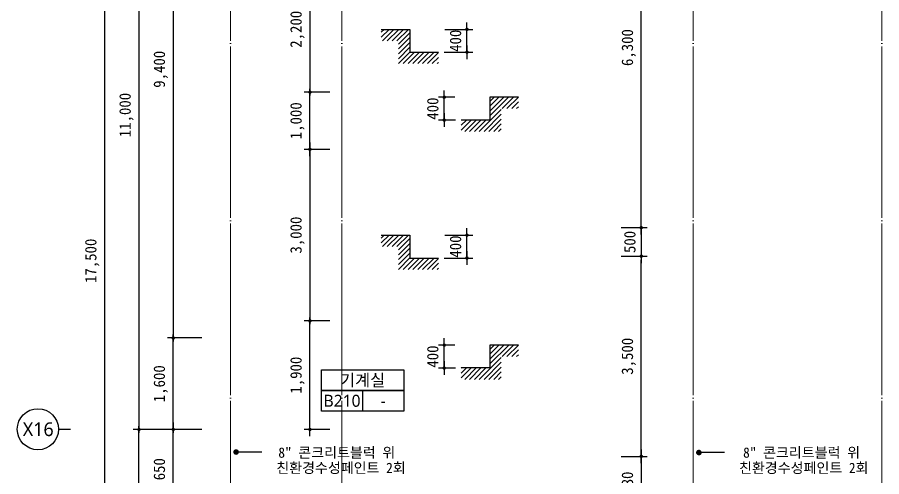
# Model space of a CAD drawing. Header units: inches. Extents: x 2004 to 150234, y 6875187 to 6994525.
# Drawn here: x 102229 to 117359, y 6977069 to 6985105 of the extents above; entities that cross this region are included whole.
import ezdxf
from ezdxf.enums import TextEntityAlignment as Align

# ---------------------------------------------------------------- set-up
doc = ezdxf.new("R2010")
doc.units = ezdxf.units.IN
doc.header["$MEASUREMENT"] = 0
doc.linetypes.add('CEN', pattern=[62, 60, -1, 0, -1])
doc.layers.get('0').update_dxf_attribs({"linetype": 'CONTINUOUS'})
for name, color, linetype, lineweight in [('A-AXIS-BUBL', 7, 'CONTINUOUS', 25), ('A-AXIS-LINE', 1, 'CEN', 15), ('A-DIMS', 7, 'CONTINUOUS', 25), ('A-MKXS-LEAD', 7, 'CONTINUOUS', 25), ('A-MKXX-NAME', 3, 'CONTINUOUS', 25), ('A-MKXX-SYMB', 7, 'CONTINUOUS', 25), ('A-XXXX-HATC', 8, 'CONTINUOUS', 18), ('A-XXXX-SYMB', 7, 'CONTINUOUS', 25), ('A-XXXX-TXT2', 3, 'CONTINUOUS', 25)]:
    doc.layers.add(name, color=color, linetype=linetype, lineweight=lineweight)
doc.styles.add('HY울릉도L', font='H2GTRE.TTF')
doc.styles.add('돋움체', font='')
doc.styles.add('맑은고딕', font='malgun.ttf')
doc.styles.get('돋움체').set_extended_font_data('DotumChe')
doc.dimstyles.new('CDIM', dxfattribs={"dimtxt": 2, "dimasz": 0.6, "dimexe": 1, "dimexo": 1, "dimgap": 1, "dimtad": 1, "dimdec": 0, "dimrnd": 0.5, "dimzin": 0, "dimdsep": 32, "dimlunit": 6, "dimtxsty": 'HY울릉도L', "dimblk1": '_CIDOT', "dimblk2": '_CIDOT', "dimsah": 1, "dimcen": 4.5, "dimclrd": 2, "dimclre": 2, "dimclrt": 7, "dimadec": 0, "dimazin": 0, "dimtfac": 1, "dimtdec": 0, "dimtix": 1, "dimtmove": 2, "dimatfit": 1, "dimldrblk": '_CIDOT', "dimfxl": 1, "dimtolj": 1, "dimtzin": 0, "dimlwd": -1, "dimarcsym": 0})

# ---------------------------------------------------------------- blocks, each defined once
blk = doc.blocks.new('_CIDOT')
at = {"color": 0, "linetype": 'ByBlock'}
blk.add_line((2, 0), (-1, 0), dxfattribs=at)
at = {"color": 0, "linetype": 'ByBlock', "const_width": 0.5}
blk.add_lwpolyline([(-0.25, 0, 1), (0.25, 0, 1)], format="xyb", close=True, dxfattribs=at)
blk = doc.blocks.new('*D126')
at = {"layer": 'A-DIMS', "lineweight": -2, "transparency": 16777216}
for p, q in [((105459, 6989595), (103659, 6989595)), ((105459, 6972095), (103659, 6972095))]:
    blk.add_line(p, q, dxfattribs=at)
at = {"layer": 'A-DIMS', "transparency": 16777216}
blk.add_line((103759, 6972155), (103759, 6989535), dxfattribs=at)
at = {"layer": 'A-DIMS', "transparency": 16777216, "xscale": 60, "yscale": 60, "zscale": 60}
for p, rotation in [((103759, 6989595), 90), ((103759, 6972095), 270)]:
    blk.add_blockref('_CIDOT', p, dxfattribs=dict(at, rotation=rotation))
at = {"layer": 'A-DIMS', "color": 3, "transparency": 16777216, "insert": (103540, 6980845), "char_height": 200, "attachment_point": 5, "rotation": 90, "style": '돋움체'}
blk.add_mtext('\\A1;17,500', dxfattribs=at)
blk = doc.blocks.new('*D128')
at = {"layer": 'A-DIMS', "lineweight": -2, "transparency": 16777216}
for p, q in [((105459, 6988895), (104259, 6988895)), ((105459, 6977895), (104259, 6977895))]:
    blk.add_line(p, q, dxfattribs=at)
at = {"layer": 'A-DIMS', "transparency": 16777216}
blk.add_line((104359, 6988835), (104359, 6977955), dxfattribs=at)
at = {"layer": 'A-DIMS', "transparency": 16777216, "xscale": 60, "yscale": 60, "zscale": 60}
for p, rotation in [((104359, 6988895), 90), ((104359, 6977895), 270)]:
    blk.add_blockref('_CIDOT', p, dxfattribs=dict(at, rotation=rotation))
at = {"layer": 'A-DIMS', "color": 3, "transparency": 16777216, "insert": (104140, 6983395), "char_height": 200, "attachment_point": 5, "rotation": 90, "style": '돋움체'}
blk.add_mtext('\\A1;11,000', dxfattribs=at)
blk = doc.blocks.new('*D129')
at = {"layer": 'A-DIMS', "lineweight": -2, "transparency": 16777216}
for p, q in [((105459, 6977895), (104859, 6977895)), ((105459, 6976245), (104859, 6976245))]:
    blk.add_line(p, q, dxfattribs=at)
at = {"layer": 'A-DIMS', "transparency": 16777216}
blk.add_line((104959, 6976305), (104959, 6977835), dxfattribs=at)
at = {"layer": 'A-DIMS', "transparency": 16777216, "xscale": 60, "yscale": 60, "zscale": 60}
for p, rotation in [((104959, 6977895), 90), ((104959, 6976245), 270)]:
    blk.add_blockref('_CIDOT', p, dxfattribs=dict(at, rotation=rotation))
at = {"layer": 'A-DIMS', "color": 3, "transparency": 16777216, "insert": (104740, 6977070), "char_height": 200, "attachment_point": 5, "rotation": 90, "style": '돋움체'}
blk.add_mtext('\\A1;1,650', dxfattribs=at)
blk = doc.blocks.new('*D130')
at = {"layer": 'A-DIMS', "lineweight": -2, "transparency": 16777216}
for p, q in [((105459, 6988895), (104859, 6988895)), ((105459, 6979495), (104859, 6979495))]:
    blk.add_line(p, q, dxfattribs=at)
at = {"layer": 'A-DIMS', "transparency": 16777216}
blk.add_line((104959, 6988835), (104959, 6979555), dxfattribs=at)
at = {"layer": 'A-DIMS', "transparency": 16777216, "xscale": 60, "yscale": 60, "zscale": 60}
for p, rotation in [((104959, 6988895), 90), ((104959, 6979495), 270)]:
    blk.add_blockref('_CIDOT', p, dxfattribs=dict(at, rotation=rotation))
at = {"layer": 'A-DIMS', "color": 3, "transparency": 16777216, "insert": (104740, 6984195), "char_height": 200, "attachment_point": 5, "rotation": 90, "style": '돋움체'}
blk.add_mtext('\\A1;9,400', dxfattribs=at)
blk = doc.blocks.new('*D147')
at = {"layer": 'A-DIMS', "transparency": 16777216}
for p, q in [((110100, 6984954), (110100, 6985014)), ((110100, 6984494), (110100, 6984894)), ((110100, 6984434), (110100, 6984374))]:
    blk.add_line(p, q, dxfattribs=at)
at = {"layer": 'A-DIMS', "lineweight": -2, "transparency": 16777216}
for p, q in [((109713, 6984894), (110200, 6984894)), ((109701, 6984494), (110200, 6984494))]:
    blk.add_line(p, q, dxfattribs=at)
at = {"layer": 'A-DIMS', "transparency": 16777216, "xscale": 60, "yscale": 60, "zscale": 60}
for p, rotation in [((110100, 6984894), 270), ((110100, 6984494), 90)]:
    blk.add_blockref('_CIDOT', p, dxfattribs=dict(at, rotation=rotation))
at = {"layer": 'A-DIMS', "color": 3, "transparency": 16777216, "insert": (109900, 6984694), "char_height": 200, "attachment_point": 5, "rotation": 90, "style": '돋움체'}
blk.add_mtext('\\A1;400', dxfattribs=at)
blk = doc.blocks.new('*D148')
at = {"layer": 'A-DIMS', "lineweight": -2, "transparency": 16777216}
for p, q in [((109713, 6981294), (110200, 6981294)), ((109701, 6980894), (110200, 6980894))]:
    blk.add_line(p, q, dxfattribs=at)
at = {"layer": 'A-DIMS', "transparency": 16777216}
for p, q in [((110100, 6981354), (110100, 6981414)), ((110100, 6980894), (110100, 6981294)), ((110100, 6980834), (110100, 6980774))]:
    blk.add_line(p, q, dxfattribs=at)
at = {"layer": 'A-DIMS', "transparency": 16777216, "xscale": 60, "yscale": 60, "zscale": 60}
for p, rotation in [((110100, 6981294), 270), ((110100, 6980894), 90)]:
    blk.add_blockref('_CIDOT', p, dxfattribs=dict(at, rotation=rotation))
at = {"layer": 'A-DIMS', "color": 3, "transparency": 16777216, "insert": (109900, 6981094), "char_height": 200, "attachment_point": 5, "rotation": 90, "style": '돋움체'}
blk.add_mtext('\\A1;400', dxfattribs=at)
blk = doc.blocks.new('*D152')
at = {"layer": 'A-DIMS', "lineweight": -2, "transparency": 16777216}
for p, q in [((107701, 6983795), (107251, 6983795)), ((107701, 6982795), (107251, 6982795))]:
    blk.add_line(p, q, dxfattribs=at)
at = {"layer": 'A-DIMS', "transparency": 16777216}
blk.add_line((107351, 6982855), (107351, 6983735), dxfattribs=at)
at = {"layer": 'A-DIMS', "transparency": 16777216, "xscale": 60, "yscale": 60, "zscale": 60}
for p, rotation in [((107351, 6983795), 90), ((107351, 6982795), 270)]:
    blk.add_blockref('_CIDOT', p, dxfattribs=dict(at, rotation=rotation))
at = {"layer": 'A-DIMS', "color": 3, "transparency": 16777216, "insert": (107132, 6983295), "char_height": 200, "attachment_point": 5, "rotation": 90, "style": '돋움체'}
blk.add_mtext('\\A1;1,000', dxfattribs=at)
blk = doc.blocks.new('*D153')
at = {"layer": 'A-DIMS', "lineweight": -2, "transparency": 16777216}
for p, q in [((107701, 6982795), (107251, 6982795)), ((107701, 6979795), (107251, 6979795))]:
    blk.add_line(p, q, dxfattribs=at)
at = {"layer": 'A-DIMS', "transparency": 16777216}
blk.add_line((107351, 6982735), (107351, 6979855), dxfattribs=at)
at = {"layer": 'A-DIMS', "transparency": 16777216, "xscale": 60, "yscale": 60, "zscale": 60}
for p, rotation in [((107351, 6982795), 90), ((107351, 6979795), 270)]:
    blk.add_blockref('_CIDOT', p, dxfattribs=dict(at, rotation=rotation))
at = {"layer": 'A-DIMS', "color": 3, "transparency": 16777216, "insert": (107132, 6981295), "char_height": 200, "attachment_point": 5, "rotation": 90, "style": '돋움체'}
blk.add_mtext('\\A1;3,000', dxfattribs=at)
blk = doc.blocks.new('*D154')
at = {"layer": 'A-DIMS', "lineweight": -2, "transparency": 16777216}
for p, q in [((107701, 6979795), (107251, 6979795)), ((107701, 6977895), (107251, 6977895))]:
    blk.add_line(p, q, dxfattribs=at)
at = {"layer": 'A-DIMS', "transparency": 16777216}
blk.add_line((107351, 6977955), (107351, 6979735), dxfattribs=at)
at = {"layer": 'A-DIMS', "transparency": 16777216, "xscale": 60, "yscale": 60, "zscale": 60}
for p, rotation in [((107351, 6979795), 90), ((107351, 6977895), 270)]:
    blk.add_blockref('_CIDOT', p, dxfattribs=dict(at, rotation=rotation))
at = {"layer": 'A-DIMS', "color": 3, "transparency": 16777216, "insert": (107132, 6978845), "char_height": 200, "attachment_point": 5, "rotation": 90, "style": '돋움체'}
blk.add_mtext('\\A1;1,900', dxfattribs=at)
blk = doc.blocks.new('*D155')
at = {"layer": 'A-DIMS', "lineweight": -2, "transparency": 16777216}
for p, q in [((105459, 6977895), (104259, 6977895)), ((105459, 6972095), (104259, 6972095))]:
    blk.add_line(p, q, dxfattribs=at)
at = {"layer": 'A-DIMS', "transparency": 16777216}
blk.add_line((104359, 6972155), (104359, 6977835), dxfattribs=at)
at = {"layer": 'A-DIMS', "transparency": 16777216, "xscale": 60, "yscale": 60, "zscale": 60}
for p, rotation in [((104359, 6977895), 90), ((104359, 6972095), 270)]:
    blk.add_blockref('_CIDOT', p, dxfattribs=dict(at, rotation=rotation))
at = {"layer": 'A-DIMS', "color": 3, "transparency": 16777216, "insert": (104140, 6974995), "char_height": 200, "attachment_point": 5, "rotation": 90, "style": '돋움체'}
blk.add_mtext('\\A1;5,800', dxfattribs=at)
blk = doc.blocks.new('*D156')
at = {"layer": 'A-DIMS', "lineweight": -2, "transparency": 16777216}
for p, q in [((105459, 6979495), (104859, 6979495)), ((105459, 6977895), (104859, 6977895))]:
    blk.add_line(p, q, dxfattribs=at)
at = {"layer": 'A-DIMS', "transparency": 16777216}
blk.add_line((104959, 6977955), (104959, 6979435), dxfattribs=at)
at = {"layer": 'A-DIMS', "transparency": 16777216, "xscale": 60, "yscale": 60, "zscale": 60}
for p, rotation in [((104959, 6979495), 90), ((104959, 6977895), 270)]:
    blk.add_blockref('_CIDOT', p, dxfattribs=dict(at, rotation=rotation))
at = {"layer": 'A-DIMS', "color": 3, "transparency": 16777216, "insert": (104740, 6978695), "char_height": 200, "attachment_point": 5, "rotation": 90, "style": '돋움체'}
blk.add_mtext('\\A1;1,600', dxfattribs=at)
blk = doc.blocks.new('*D157')
at = {"layer": 'A-DIMS', "lineweight": -2, "transparency": 16777216}
for p, q in [((107701, 6985995), (107251, 6985995)), ((107701, 6983795), (107251, 6983795))]:
    blk.add_line(p, q, dxfattribs=at)
at = {"layer": 'A-DIMS', "transparency": 16777216}
blk.add_line((107351, 6985935), (107351, 6983855), dxfattribs=at)
at = {"layer": 'A-DIMS', "transparency": 16777216, "xscale": 60, "yscale": 60, "zscale": 60}
for p, rotation in [((107351, 6985995), 90), ((107351, 6983795), 270)]:
    blk.add_blockref('_CIDOT', p, dxfattribs=dict(at, rotation=rotation))
at = {"layer": 'A-DIMS', "color": 3, "transparency": 16777216, "insert": (107132, 6984895), "char_height": 200, "attachment_point": 5, "rotation": 90, "style": '돋움체'}
blk.add_mtext('\\A1;2,200', dxfattribs=at)
blk = doc.blocks.new('*D164')
at = {"layer": 'A-DIMS', "lineweight": -2, "transparency": 16777216}
for p, q in [((109888, 6983707), (109602, 6983707)), ((109901, 6983307), (109602, 6983307))]:
    blk.add_line(p, q, dxfattribs=at)
at = {"layer": 'A-DIMS', "transparency": 16777216}
for p, q in [((109702, 6983767), (109702, 6983827)), ((109702, 6983307), (109702, 6983707)), ((109702, 6983247), (109702, 6983187))]:
    blk.add_line(p, q, dxfattribs=at)
at = {"layer": 'A-DIMS', "transparency": 16777216, "xscale": 60, "yscale": 60, "zscale": 60}
for p, rotation in [((109702, 6983707), 270), ((109702, 6983307), 90)]:
    blk.add_blockref('_CIDOT', p, dxfattribs=dict(at, rotation=rotation))
at = {"layer": 'A-DIMS', "color": 3, "transparency": 16777216, "insert": (109501, 6983507), "char_height": 200, "attachment_point": 5, "rotation": 90, "style": '돋움체'}
blk.add_mtext('\\A1;400', dxfattribs=at)
blk = doc.blocks.new('*D165')
at = {"layer": 'A-DIMS', "lineweight": -2, "transparency": 16777216}
for p, q in [((112801, 6987725), (113251, 6987725)), ((112801, 6981425), (113251, 6981425))]:
    blk.add_line(p, q, dxfattribs=at)
at = {"layer": 'A-DIMS', "transparency": 16777216}
blk.add_line((113151, 6981485), (113151, 6987665), dxfattribs=at)
at = {"layer": 'A-DIMS', "transparency": 16777216, "xscale": 60, "yscale": 60, "zscale": 60}
for p, rotation in [((113151, 6987725), 90), ((113151, 6981425), 270)]:
    blk.add_blockref('_CIDOT', p, dxfattribs=dict(at, rotation=rotation))
at = {"layer": 'A-DIMS', "color": 3, "transparency": 16777216, "insert": (112932, 6984575), "char_height": 200, "attachment_point": 5, "rotation": 90, "style": '돋움체'}
blk.add_mtext('\\A1;6,300', dxfattribs=at)
blk = doc.blocks.new('*D167')
at = {"layer": 'A-DIMS', "transparency": 16777216}
for p, q in [((113151, 6981485), (113151, 6981545)), ((113151, 6981425), (113151, 6980925)), ((113151, 6980865), (113151, 6980805))]:
    blk.add_line(p, q, dxfattribs=at)
at = {"layer": 'A-DIMS', "lineweight": -2, "transparency": 16777216}
for p, q in [((112801, 6981425), (113251, 6981425)), ((112801, 6980925), (113251, 6980925))]:
    blk.add_line(p, q, dxfattribs=at)
at = {"layer": 'A-DIMS', "transparency": 16777216, "xscale": 60, "yscale": 60, "zscale": 60}
for p, rotation in [((113151, 6981425), 270), ((113151, 6980925), 90)]:
    blk.add_blockref('_CIDOT', p, dxfattribs=dict(at, rotation=rotation))
at = {"layer": 'A-DIMS', "color": 3, "transparency": 16777216, "insert": (112951, 6981175), "char_height": 200, "attachment_point": 5, "rotation": 90, "style": '돋움체'}
blk.add_mtext('\\A1;500', dxfattribs=at)
blk = doc.blocks.new('*D168')
at = {"layer": 'A-DIMS', "lineweight": -2, "transparency": 16777216}
for p, q in [((112801, 6980925), (113251, 6980925)), ((112801, 6977425), (113251, 6977425))]:
    blk.add_line(p, q, dxfattribs=at)
at = {"layer": 'A-DIMS', "transparency": 16777216}
blk.add_line((113151, 6977485), (113151, 6980865), dxfattribs=at)
at = {"layer": 'A-DIMS', "transparency": 16777216, "xscale": 60, "yscale": 60, "zscale": 60}
for p, rotation in [((113151, 6980925), 90), ((113151, 6977425), 270)]:
    blk.add_blockref('_CIDOT', p, dxfattribs=dict(at, rotation=rotation))
at = {"layer": 'A-DIMS', "color": 3, "transparency": 16777216, "insert": (112932, 6979175), "char_height": 200, "attachment_point": 5, "rotation": 90, "style": '돋움체'}
blk.add_mtext('\\A1;3,500', dxfattribs=at)
blk = doc.blocks.new('*D169')
at = {"layer": 'A-DIMS', "lineweight": -2, "transparency": 16777216}
for p, q in [((112801, 6977425), (113251, 6977425)), ((112801, 6976245), (113251, 6976245))]:
    blk.add_line(p, q, dxfattribs=at)
at = {"layer": 'A-DIMS', "transparency": 16777216}
blk.add_line((113151, 6977365), (113151, 6976305), dxfattribs=at)
at = {"layer": 'A-DIMS', "transparency": 16777216, "xscale": 60, "yscale": 60, "zscale": 60}
for p, rotation in [((113151, 6977425), 90), ((113151, 6976245), 270)]:
    blk.add_blockref('_CIDOT', p, dxfattribs=dict(at, rotation=rotation))
at = {"layer": 'A-DIMS', "color": 3, "transparency": 16777216, "insert": (112932, 6976835), "char_height": 200, "attachment_point": 5, "rotation": 90, "style": '돋움체'}
blk.add_mtext('\\A1;1,180', dxfattribs=at)
blk = doc.blocks.new('*D172')
at = {"layer": 'A-DIMS', "transparency": 16777216}
for p, q in [((109702, 6979430), (109702, 6979490)), ((109702, 6978970), (109702, 6979370)), ((109702, 6978910), (109702, 6978850))]:
    blk.add_line(p, q, dxfattribs=at)
at = {"layer": 'A-DIMS', "lineweight": -2, "transparency": 16777216}
for p, q in [((109888, 6979370), (109602, 6979370)), ((109901, 6978970), (109602, 6978970))]:
    blk.add_line(p, q, dxfattribs=at)
at = {"layer": 'A-DIMS', "transparency": 16777216, "xscale": 60, "yscale": 60, "zscale": 60}
for p, rotation in [((109702, 6979370), 270), ((109702, 6978970), 90)]:
    blk.add_blockref('_CIDOT', p, dxfattribs=dict(at, rotation=rotation))
at = {"layer": 'A-DIMS', "color": 3, "transparency": 16777216, "insert": (109501, 6979170), "char_height": 200, "attachment_point": 5, "rotation": 90, "style": '돋움체'}
blk.add_mtext('\\A1;400', dxfattribs=at)

msp = doc.modelspace()

# ---------------------------------------------------------------- hatches: boundary and pattern name
at = {"layer": 'A-XXXX-HATC'}
h = msp.add_hatch(dxfattribs=at)
h.set_pattern_fill('BRICK', color=256, scale=60.000001, style=0)
h.set_pattern_definition([(45, (-762.77, 6904161.12), (-42.426407, 42.426407), [])])
h.paths.add_polyline_path([(108900.6, 6984694), (108900.6, 6984294), (109600.6, 6984294), (109600.6, 6984494), (109100.6, 6984494), (109100.6, 6984894), (108599.8, 6984894), (108600.4, 6984694)])
h = msp.add_hatch(dxfattribs=at)
h.set_pattern_fill('BRICK', color=256, scale=60.000001, style=0)
h.set_pattern_definition([(45, (2858.98, 6902974.364), (-42.426407, 42.426407), [])])
h.paths.add_polyline_path([(110700.6, 6983507.2), (110700.6, 6983107.2), (110000.6, 6983107.2), (110000.6, 6983307.2), (110500.6, 6983307.2), (110500.6, 6983707.2), (111001.5, 6983707.2), (111000.9, 6983507.2)])
h = msp.add_hatch(dxfattribs=at)
h.set_pattern_fill('BRICK', color=256, scale=60.000001, style=0)
h.set_pattern_definition([(45, (-762.77, 6900561.12), (-42.426407, 42.426407), [])])
h.paths.add_polyline_path([(108900.6, 6981094), (108900.6, 6980694), (109600.6, 6980694), (109600.6, 6980894), (109100.6, 6980894), (109100.6, 6981294), (108599.8, 6981294), (108600.4, 6981094)])
h = msp.add_hatch(dxfattribs=at)
h.set_pattern_fill('BRICK', color=256, scale=60.000001, style=0)
h.set_pattern_definition([(45, (2858.98, 6898637.41), (-42.426407, 42.426407), [])])
h.paths.add_polyline_path([(110700.6, 6979170.3), (110700.6, 6978770.3), (110000.6, 6978770.3), (110000.6, 6978970.3), (110500.6, 6978970.3), (110500.6, 6979370.3), (111001.5, 6979370.3), (111000.9, 6979170.3)])

# ---------------------------------------------------------------- linework, layer by layer
for points in [[(106509, 6977500.1), (106059, 6977500.1)], [(114609, 6977491.1), (114159, 6977491.1)]]:
    msp.add_lwpolyline(points)
at = {"layer": 'A-AXIS-BUBL', "ltscale": 0.2}
msp.add_line((103159, 6977895.3), (102949, 6977895.3), dxfattribs=at)
msp.add_circle((102589, 6977898.8), 360, dxfattribs=at)
at = {"layer": 'A-AXIS-LINE', "ltscale": 50}
for p, q in [((105959, 6990795.3), (105959, 6969595.3)), ((107909, 6990795.3), (107909, 6969595.3)), ((114059, 6990795.3), (114059, 6969595.3)), ((117359, 6990795.3), (117359, 6969595.3))]:
    msp.add_line(p, q, dxfattribs=at)
at = {"layer": 'A-MKXS-LEAD', "const_width": 48}
for points in [[(106034.1, 6977497.6, -1), (106083.9, 6977502.6, -1)], [(114134.1, 6977488.7, -1), (114183.9, 6977493.6, -1)]]:
    msp.add_lwpolyline(points, format="xyb", close=True, dxfattribs=at)
at = {"layer": 'A-MKXX-SYMB'}
msp.add_line((108273.4, 6978576.9), (108273.4, 6978216.9), dxfattribs=at)
for points in [[(108993.4, 6978576.9), (107553.4, 6978576.9), (107553.4, 6978936.9), (108993.4, 6978936.9)], [(108993.4, 6978216.9), (107553.4, 6978216.9), (107553.4, 6978576.9), (108993.4, 6978576.9)]]:
    msp.add_lwpolyline(points, close=True, dxfattribs=at)
at = {"layer": 'A-XXXX-SYMB'}
for points in [[(108600.6, 6984894), (109100.6, 6984894), (109100.6, 6984494), (109600.6, 6984494)], [(111000.6, 6983707.2), (110500.6, 6983707.2), (110500.6, 6983307.2), (110000.6, 6983307.2)], [(108600.6, 6981294), (109100.6, 6981294), (109100.6, 6980894), (109600.6, 6980894)], [(111000.6, 6979370.3), (110500.6, 6979370.3), (110500.6, 6978970.3), (110000.6, 6978970.3)]]:
    msp.add_lwpolyline(points, dxfattribs=at)

# ---------------------------------------------------------------- texts
at = {"layer": 'A-MKXX-NAME', "style": '맑은고딕'}
for s, p in [('기계실', (108273.4, 6978756.9)), ('B210', (107913.4, 6978396.9)), ('-', (108633.4, 6978396.9))]:
    msp.add_text(s, height=210, dxfattribs=at).set_placement(p, align=Align.MIDDLE_CENTER)
at = {"layer": 'A-XXXX-TXT2', "ltscale": 0.2, "style": '맑은고딕'}
msp.add_text('X16', height=240, dxfattribs=at).set_placement((102595.7, 6977899), align=Align.MIDDLE_CENTER)
at = {"layer": 'A-XXXX-TXT2', "style": '돋움체'}
for s, p in [('8" 콘크리트블럭 위', (108844.9, 6977491.1)), ('8" 콘크리트블럭 위', (116980, 6977491.1)), ('친환경수성페인트 2회', (109027.5, 6977223.6)), ('친환경수성페인트 2회', (117127.5, 6977223.6))]:
    msp.add_text(s, height=180, dxfattribs=at).set_placement(p, align=Align.MIDDLE_RIGHT)

# ---------------------------------------------------------------- dimensions: what is measured, and where the dimension line sits
at = {"layer": 'A-DIMS'}
for base, p1, p2, angle, picture, middle in [((103759, 6989595.3), (105559, 6972095.3), (105559, 6989595.3), 90, '*D126', (103540, 6980845.3)), ((104359, 6977895.3), (105559, 6988895.3), (105559, 6977895.3), 270, '*D128', (104140, 6983395.3)), ((104959, 6979495.3), (105559, 6988895.3), (105559, 6979495.3), 270, '*D130', (104740, 6984195.3)), ((113150.6, 6987725.3), (112700.6, 6981425.3), (112700.6, 6987725.3), 90, '*D165', (112931.6, 6984575.3)), ((107350.6, 6983795.3), (107800.6, 6985995.3), (107800.6, 6983795.3), 270, '*D157', (107131.6, 6984895.3)), ((110099.7, 6984894), (109600.6, 6984494), (109612.9, 6984894), 90, '*D147', (109899.5, 6984694)), ((107350.6, 6983795.3), (107800.6, 6982795.3), (107800.6, 6983795.3), 90, '*D152', (107131.6, 6983295.3)), ((109701.6, 6983707.2), (110000.6, 6983307.2), (109988.4, 6983707.2), 90, '*D164', (109501.5, 6983507.2)), ((107350.6, 6979795.3), (107800.6, 6982795.3), (107800.6, 6979795.3), 270, '*D153', (107131.6, 6981295.3)), ((113150.6, 6980925.3), (112700.6, 6981425.3), (112700.6, 6980925.3), 270, '*D167', (112950.5, 6981175.3)), ((110099.7, 6981294), (109600.6, 6980894), (109612.9, 6981294), 90, '*D148', (109899.5, 6981094)), ((113150.6, 6980925.3), (112700.6, 6977425.3), (112700.6, 6980925.3), 90, '*D168', (112931.6, 6979175.3)), ((107350.6, 6979795.3), (107800.6, 6977895.3), (107800.6, 6979795.3), 90, '*D154', (107131.6, 6978845.3)), ((104959, 6979495.3), (105559, 6977895.3), (105559, 6979495.3), 90, '*D156', (104740, 6978695.3)), ((109701.6, 6979370.3), (110000.6, 6978970.3), (109988.4, 6979370.3), 90, '*D172', (109501.5, 6979170.3)), ((104359, 6977895.3), (105559, 6972095.3), (105559, 6977895.3), 90, '*D155', (104140, 6974995.3)), ((104959, 6977895.3), (105559, 6976245.3), (105559, 6977895.3), 90, '*D129', (104740, 6977070.3)), ((113150.6, 6976245.3), (112700.6, 6977425.3), (112700.6, 6976245.3), 270, '*D169', (112931.6, 6976835.3))]:
    dim = msp.add_linear_dim(base=base, p1=p1, p2=p2, angle=angle, dimstyle='CDIM', override={"dimscale": 100, "dimtxsty": '돋움체', "dimclrd": 256, "dimclre": 256, "dimclrt": 3}, dxfattribs=at)
    dim.commit()
    dim.dimension.update_dxf_attribs({"geometry": picture, "text_midpoint": middle})

doc.saveas('drawing.dxf')
